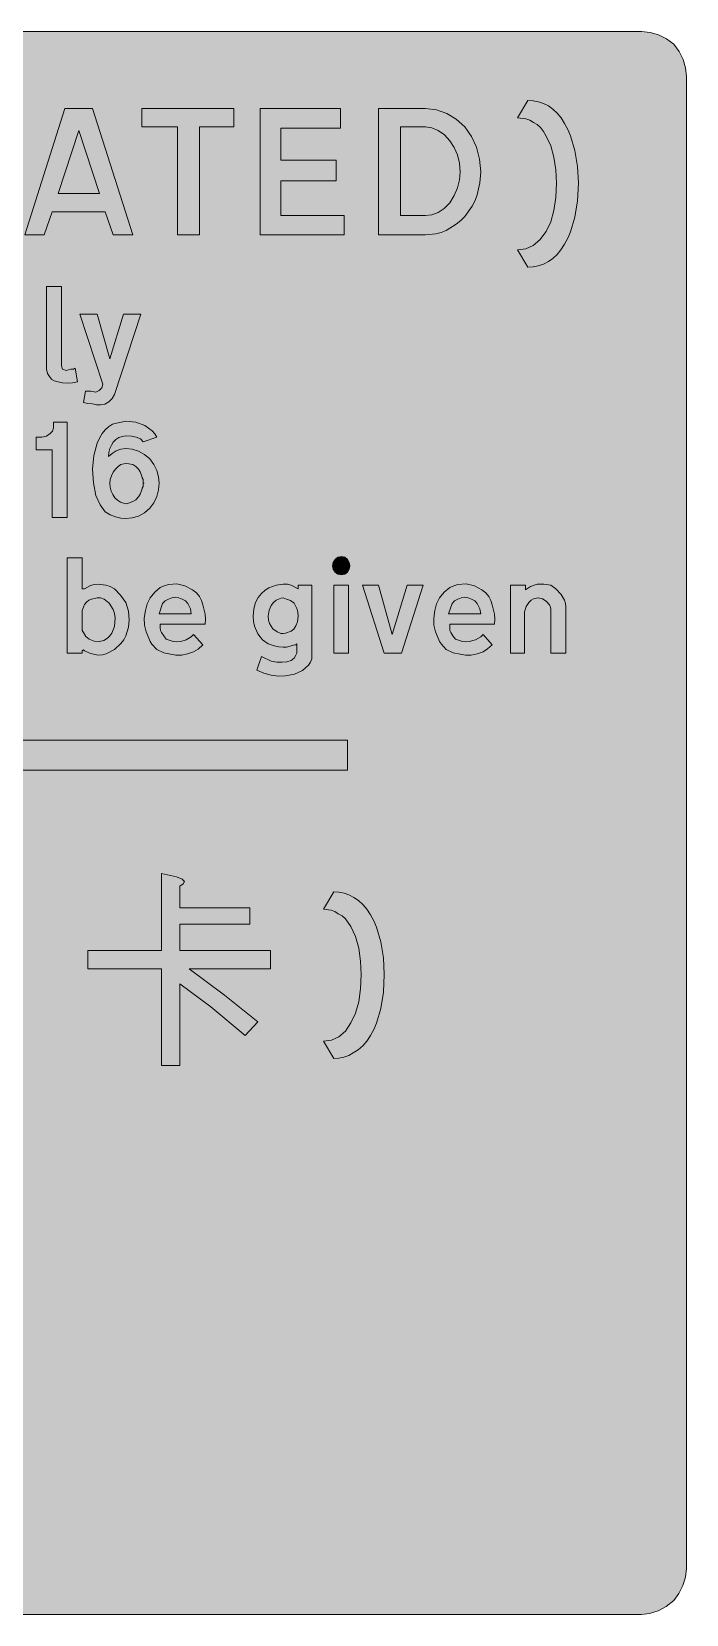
# Model space of a CAD drawing. Header units: metres. Extents: x 10 to 559, y 12 to 260.
# Drawn here: x 456.8 to 559.4, y 12.1 to 260.1 of the extents above; entities that cross this region are included whole.
import ezdxf

# ---------------------------------------------------------------- set-up
doc = ezdxf.new("R2010")
doc.units = ezdxf.units.M
for name, color, linetype, true_color in [('FILL_BLUE_0000FF', 7, 'Continuous', 0x0000ff), ('FILL_WHITE_FFFFFF', 7, 'Continuous', 0xffffff), ('STROKE_WHITE_FFFFFF', 7, 'Continuous', 0xffffff)]:
    doc.layers.add(name, color=color, linetype=linetype, true_color=true_color)

msp = doc.modelspace()

# ---------------------------------------------------------------- hatches: boundary and pattern name
at = {"layer": 'FILL_BLUE_0000FF', "true_color": 0x0000ff}
h = msp.add_hatch(color=7, dxfattribs=at)
h.dxf.hatch_style = 1
h.paths.add_polyline_path([(553.76, 259.97), (555.08, 259.58), (556.32, 258.96), (557.46, 258.12), (558.3, 256.98), (558.92, 255.74), (559.31, 254.42), (559.44, 253.08), (559.44, 19.26), (559.31, 17.91), (558.9, 16.56), (558.25, 15.32), (557.46, 14.22), (556.29, 13.28), (555.01, 12.6), (553.69, 12.2), (552.42, 12.06), (17.28, 12.06), (16.04, 12.19), (14.78, 12.6), (13.56, 13.28), (12.42, 14.22), (11.48, 15.36), (10.8, 16.61), (10.4, 17.92), (10.26, 19.26), (10.26, 253.08), (10.4, 254.34), (10.8, 255.6), (11.48, 256.93), (12.42, 258.12), (13.52, 259.04), (14.12, 259.36), (14.76, 259.56), (16.09, 259.97), (17.28, 260.1), (552.42, 260.1), (553.76, 259.97)])
at = {"layer": 'FILL_WHITE_FFFFFF', "true_color": 0xffffff}
h = msp.add_hatch(color=7, dxfattribs=at)
h.dxf.hatch_style = 1
h.paths.add_polyline_path([(539, 238.46), (538.69, 240.44), (538.19, 242.21), (537.48, 243.72), (537.04, 244.46), (536.56, 245.07), (536.04, 245.54), (535.5, 245.88), (534.93, 246.22), (534.31, 246.44), (532.98, 246.6), (534.6, 249.3), (535.46, 249.25), (536.28, 249.09), (537.07, 248.83), (537.82, 248.45), (538.52, 247.95), (539.18, 247.33), (539.8, 246.58), (540.36, 245.7), (540.87, 244.77), (541.3, 243.76), (541.98, 241.49), (542.38, 238.99), (542.52, 236.34), (542.38, 233.58), (541.98, 231.03), (541.3, 228.75), (540.87, 227.73), (540.36, 226.8), (539.79, 225.92), (539.17, 225.18), (538.51, 224.57), (537.84, 224.1), (537.03, 223.66), (536.22, 223.38), (535.41, 223.24), (534.6, 223.2), (532.98, 225.9), (534.27, 226.07), (535.43, 226.6), (536.5, 227.49), (537.48, 228.78), (538.19, 230.29), (538.69, 232.09), (539, 234.12), (539.1, 236.34), (539, 238.46)])
h = msp.add_hatch(color=7, dxfattribs=at)
h.dxf.hatch_style = 1
h.paths.add_polyline_path([(472.68, 228.24), (469.62, 228.24), (468.36, 231.84), (460.08, 231.84), (458.82, 228.24), (455.76, 228.24), (462.06, 248.04), (466.38, 248.04), (472.68, 228.24)])
h.paths.add_polyline_path([(460.98, 234.72), (467.46, 234.72), (464.22, 244.62), (460.98, 234.72)], flags=16)
h = msp.add_hatch(color=7, dxfattribs=at)
h.dxf.hatch_style = 1
h.paths.add_polyline_path([(488.52, 245.16), (483.12, 245.16), (483.12, 228.24), (479.7, 228.24), (479.7, 245.16), (474.12, 245.16), (474.12, 248.04), (488.52, 248.04), (488.52, 245.16)])
h = msp.add_hatch(color=7, dxfattribs=at)
h.dxf.hatch_style = 1
h.paths.add_polyline_path([(492.66, 248.04), (505.26, 248.04), (505.26, 244.98), (495.9, 244.98), (495.9, 239.94), (504.54, 239.94), (504.54, 236.7), (495.9, 236.7), (495.9, 231.3), (505.8, 231.3), (505.8, 228.24), (492.66, 228.24), (492.66, 248.04)])
h = msp.add_hatch(color=7, dxfattribs=at)
h.dxf.hatch_style = 1
h.paths.add_polyline_path([(521.91, 247.28), (523.39, 246.37), (524.7, 245.16), (525.78, 243.68), (526.57, 241.99), (527.05, 240.12), (527.22, 238.14), (527.08, 236.41), (526.68, 234.54), (526.35, 233.63), (525.89, 232.76), (524.7, 231.12), (524.1, 230.48), (523.39, 229.91), (521.82, 228.96), (521.01, 228.62), (520.2, 228.4), (518.58, 228.24), (511.2, 228.24), (511.2, 248.04), (518.58, 248.04), (520.3, 247.84), (521.91, 247.28)])
h.paths.add_polyline_path([(514.62, 231.3), (518.58, 231.3), (519.55, 231.41), (520.54, 231.75), (521.49, 232.36), (522.36, 233.28), (523.07, 234.42), (523.57, 235.64), (523.88, 236.9), (523.98, 238.14), (523.88, 239.48), (523.57, 240.77), (523.07, 241.96), (522.36, 243), (521.53, 243.95), (520.56, 244.62), (519.57, 245.03), (518.58, 245.16), (514.62, 245.16), (514.62, 231.3)], flags=16)
h = msp.add_hatch(color=7, dxfattribs=at)
h.dxf.hatch_style = 1
h.paths.add_polyline_path([(459.18, 220.14), (461.52, 220.14), (461.52, 207.72), (461.7, 207.18), (462.24, 207), (462.96, 207.18), (463.39, 207.2), (463.68, 207.36), (464.04, 205.2), (463.23, 205.04), (462.42, 205.02), (461.7, 205.04), (460.98, 205.2), (460.35, 205.36), (460.02, 205.58), (459.72, 205.92), (459.31, 206.55), (459.18, 207.18), (459.18, 220.14)])
h = msp.add_hatch(color=7, dxfattribs=at)
h.dxf.hatch_style = 1
h.paths.add_polyline_path([(468, 204.84), (464.4, 215.82), (467.1, 215.82), (469.08, 208.8), (471.24, 215.82), (473.94, 215.82), (469.8, 203.22), (469.44, 202.59), (468.92, 202.07), (468.31, 201.73), (467.64, 201.6), (467.01, 201.62), (466.38, 201.78), (465.66, 201.8), (464.94, 201.96), (465.3, 203.76), (466.11, 203.74), (466.92, 203.58), (467.44, 203.87), (467.82, 204.3), (468, 204.84)])
h = msp.add_hatch(color=7, dxfattribs=at)
h.dxf.hatch_style = 1
h.paths.add_polyline_path([(460.08, 183.96), (460.08, 194.58), (457.56, 194.58), (457.56, 196.56), (458.46, 196.56), (459.16, 196.7), (459.72, 197.1), (460.13, 197.48), (460.26, 198), (460.26, 198.9), (462.42, 198.9), (462.42, 183.96), (460.08, 183.96)])
h = msp.add_hatch(color=7, dxfattribs=at)
h.dxf.hatch_style = 1
h.paths.add_polyline_path([(469.98, 184.05), (469.17, 184.39), (468.36, 184.86), (467.57, 185.92), (466.92, 187.38), (466.51, 189.38), (466.38, 191.52), (466.57, 193.7), (467.1, 195.59), (467.47, 196.4), (467.9, 197.11), (468.38, 197.71), (468.9, 198.18), (469.53, 198.58), (470.16, 198.72), (471.6, 199.08), (473.17, 198.89), (474.57, 198.36), (475.7, 197.56), (476.13, 197.08), (476.46, 196.56), (474.3, 195.84), (473.89, 196.27), (473.22, 196.56), (472.48, 196.72), (471.6, 196.74), (471.02, 196.67), (470.49, 196.49), (470.03, 196.19), (469.64, 195.79), (469.33, 195.32), (469.09, 194.77), (468.95, 194.16), (468.9, 193.5), (469.47, 194), (470.11, 194.4), (470.82, 194.66), (471.6, 194.76), (472.57, 194.66), (473.56, 194.35), (474.51, 193.85), (475.38, 193.14), (475.98, 192.27), (476.44, 191.32), (476.72, 190.33), (476.82, 189.36), (476.72, 188.29), (476.44, 187.24), (475.98, 186.27), (475.38, 185.4), (474.51, 184.69), (473.56, 184.18), (472.57, 183.88), (471.6, 183.78), (470.79, 183.85), (469.98, 184.05)])
h.paths.add_polyline_path([(474.3, 189.54), (474.3, 189.72), (474.3, 189.9), (474.14, 190.17), (474.12, 190.44), (473.85, 191.11), (473.58, 191.52), (473.15, 191.96), (472.68, 192.24), (471.78, 192.42), (471.27, 192.38), (470.81, 192.24), (470.39, 191.96), (469.98, 191.52), (469.61, 191.06), (469.33, 190.51), (469.14, 189.93), (469.08, 189.36), (469.14, 188.7), (469.3, 188.09), (469.55, 187.54), (469.89, 187.06), (470.29, 186.67), (470.75, 186.37), (471.25, 186.19), (471.78, 186.12), (472.68, 186.46), (473.15, 186.75), (473.58, 187.2), (473.85, 187.6), (474.12, 188.28), (474.14, 188.55), (474.3, 188.82), (474.3, 189), (474.3, 189.18), (474.3, 189.36), (474.3, 189.54)], flags=16)
h = msp.add_hatch(color=7, dxfattribs=at)
h.dxf.hatch_style = 1
h.paths.add_polyline_path([(467.28, 173.52), (468.47, 173.36), (469.13, 173.14), (469.8, 172.8), (470.77, 171.79), (471.6, 170.64), (472, 169.29), (472.14, 167.94), (472, 166.75), (471.6, 165.42), (471.27, 164.78), (470.83, 164.21), (469.8, 163.26), (468.54, 162.61), (467.93, 162.42), (467.28, 162.36), (466.06, 162.65), (465.12, 163.08), (464.94, 163.22), (464.76, 163.08), (464.76, 162.97), (464.76, 162.9), (464.76, 162.72), (462.42, 162.72), (462.42, 177.66), (464.76, 177.66), (464.76, 172.98), (464.76, 172.87), (464.76, 172.8), (464.94, 172.8), (465.05, 172.8), (465.12, 172.8), (466.06, 173.3), (466.64, 173.46), (467.28, 173.52)])
h.paths.add_polyline_path([(468.72, 165.06), (469.09, 165.39), (469.39, 165.83), (469.8, 166.86), (469.91, 168.21), (469.83, 168.89), (469.62, 169.56), (468.97, 170.51), (468.18, 171.18), (467.64, 171.36), (467.12, 171.38), (466.2, 171.18), (465.8, 170.98), (465.43, 170.69), (465.14, 170.32), (464.94, 169.92), (464.78, 169.38), (464.76, 168.84), (464.76, 167.04), (464.76, 166.5), (464.78, 166.23), (464.94, 165.96), (465.32, 165.29), (465.84, 164.88), (466.65, 164.57), (467.46, 164.52), (468.16, 164.66), (468.72, 165.06)], flags=16)
h = msp.add_hatch(color=7, dxfattribs=at)
h.dxf.hatch_style = 1
h.paths.add_polyline_path([(506.6, 175.87), (506.34, 175.41), (505.94, 175.08), (505.44, 174.96), (504.84, 175.08), (504.38, 175.41), (504.1, 175.87), (504, 176.4), (504.1, 176.93), (504.38, 177.39), (504.84, 177.72), (505.44, 177.84), (505.94, 177.72), (506.34, 177.39), (506.6, 176.93), (506.7, 176.4), (506.6, 175.87)])
h = msp.add_hatch(color=7, dxfattribs=at)
h.dxf.hatch_style = 1
h.paths.add_polyline_path([(476.46, 163.26), (475.69, 164.09), (475.4, 164.55), (475.2, 165.06), (474.76, 166.04), (474.52, 167.08), (474.49, 168.2), (474.66, 169.38), (474.92, 170.42), (475.42, 171.38), (476.13, 172.24), (477, 172.98), (477.62, 173.27), (478.27, 173.46), (479.59, 173.54), (480.87, 173.26), (482.04, 172.62), (482.65, 172.15), (483.12, 171.58), (483.46, 170.95), (483.66, 170.28), (484.04, 168.82), (484.09, 168.03), (484.02, 167.22), (477, 167.22), (477, 167.04), (477, 166.86), (477, 166.68), (477.02, 166.25), (477.18, 165.96), (477.9, 164.88), (479, 164.5), (479.6, 164.45), (480.24, 164.52), (481.05, 164.81), (481.86, 165.24), (482.22, 165.6), (483.66, 163.98), (482.94, 163.3), (482.22, 162.9), (481.28, 162.57), (480.35, 162.38), (479.46, 162.37), (478.62, 162.54), (477.54, 162.76), (476.46, 163.26)])
h.paths.add_polyline_path([(481.72, 169.65), (481.32, 170.46), (480.94, 170.89), (480.42, 171.18), (479.88, 171.38), (479.34, 171.45), (478.8, 171.38), (478.26, 171.18), (477.74, 170.89), (477.36, 170.46), (476.82, 168.84), (481.86, 168.84), (481.72, 169.65)], flags=16)
h = msp.add_hatch(color=7, dxfattribs=at)
h.dxf.hatch_style = 1
h.paths.add_polyline_path([(493.92, 164.16), (493.02, 164.81), (492.28, 165.71), (491.77, 166.92), (491.63, 167.65), (491.58, 168.48), (491.68, 169.66), (491.94, 170.63), (492.34, 171.43), (492.84, 172.06), (493.41, 172.55), (494.01, 172.91), (495.18, 173.34), (496.26, 173.52), (496.96, 173.5), (497.52, 173.34), (498.6, 172.8), (498.6, 173.34), (500.76, 173.34), (500.76, 161.82), (500.56, 161.3), (500.24, 160.82), (499.3, 160), (498.05, 159.42), (496.62, 159.12), (495.51, 159.08), (494.37, 159.23), (493.23, 159.55), (492.12, 160.02), (492.84, 162.18), (494.39, 161.46), (495.24, 161.27), (496.08, 161.28), (496.85, 161.35), (497.5, 161.55), (497.98, 161.89), (498.24, 162.36), (498.42, 162.72), (498.42, 162.9), (498.42, 163.8), (498.42, 163.98), (498.42, 164.16), (498.31, 164), (498.06, 163.98), (496.8, 163.62), (496.26, 163.62), (495.56, 163.69), (494.82, 163.85), (493.92, 164.16)])
h.paths.add_polyline_path([(495.18, 171), (494.76, 170.66), (494.35, 170.15), (494.04, 169.43), (493.92, 168.48), (493.98, 167.85), (494.13, 167.32), (494.64, 166.52), (495.29, 166.02), (495.9, 165.78), (496.26, 165.78), (496.62, 165.83), (497.52, 166.14), (497.92, 166.48), (498.26, 166.97), (498.51, 167.63), (498.6, 168.48), (498.55, 169.16), (498.42, 169.71), (497.97, 170.51), (497.38, 170.96), (496.8, 171.18), (496.26, 171.36), (495.92, 171.32), (495.18, 171)], flags=16)
h = msp.add_hatch(color=7, dxfattribs=at)
h.dxf.hatch_style = 1
h.paths.add_polyline_path([(506.52, 173.34), (506.52, 162.72), (504.18, 162.72), (504.18, 173.34), (506.52, 173.34)])
h = msp.add_hatch(color=7, dxfattribs=at)
h.dxf.hatch_style = 1
h.paths.add_polyline_path([(518.22, 173.34), (514.8, 162.72), (512.1, 162.72), (508.68, 173.34), (511.2, 173.34), (513.36, 165.6), (515.7, 173.34), (518.22, 173.34)])
h = msp.add_hatch(color=7, dxfattribs=at)
h.dxf.hatch_style = 1
h.paths.add_polyline_path([(521.82, 163.26), (521.05, 164.09), (520.76, 164.55), (520.56, 165.06), (520.12, 166.04), (519.88, 167.08), (519.85, 168.2), (520.02, 169.38), (520.28, 170.42), (520.78, 171.38), (521.49, 172.24), (522.36, 172.98), (522.98, 173.27), (523.63, 173.46), (524.95, 173.54), (526.23, 173.26), (527.4, 172.62), (528.01, 172.15), (528.48, 171.58), (528.82, 170.95), (529.02, 170.28), (529.4, 168.82), (529.45, 168.03), (529.38, 167.22), (522.36, 167.22), (522.36, 167.04), (522.36, 166.86), (522.36, 166.68), (522.38, 166.25), (522.54, 165.96), (522.83, 165.42), (523.26, 164.88), (524.34, 164.5), (524.88, 164.45), (525.42, 164.52), (526.39, 164.81), (527.22, 165.24), (527.58, 165.6), (529.02, 163.98), (528.3, 163.37), (527.58, 162.9), (526.64, 162.57), (525.71, 162.38), (524.82, 162.37), (523.98, 162.54), (522.9, 162.76), (521.82, 163.26)])
h.paths.add_polyline_path([(527.08, 169.65), (526.68, 170.46), (526.3, 170.89), (525.78, 171.18), (525.24, 171.38), (524.7, 171.45), (524.16, 171.38), (523.62, 171.18), (523.1, 170.89), (522.72, 170.46), (522.18, 168.84), (527.22, 168.84), (527.08, 169.65)], flags=16)
h = msp.add_hatch(color=7, dxfattribs=at)
h.dxf.hatch_style = 1
h.paths.add_polyline_path([(535.5, 171.2), (535.11, 170.98), (534.78, 170.64), (534.35, 169.99), (534.06, 169.2), (534.06, 162.72), (531.9, 162.72), (531.9, 173.34), (534.24, 173.34), (534.24, 172.62), (535.01, 173.14), (536.04, 173.52), (537.12, 173.5), (538.2, 173.34), (539.01, 172.76), (539.82, 171.9), (540.32, 170.98), (540.48, 170.46), (540.54, 169.92), (540.54, 162.72), (538.2, 162.72), (538.2, 169.56), (538.14, 169.93), (537.98, 170.26), (537.48, 170.82), (536.92, 171.23), (536.22, 171.36), (535.5, 171.2)])
h = msp.add_hatch(color=7, dxfattribs=at)
h.dxf.hatch_style = 1
h.paths.add_polyline_path([(77.58, 139.68), (70.56, 139.68), (63.36, 146.7), (70.56, 153.9), (77.58, 153.9), (72.9, 149.04), (506.34, 149.04), (506.34, 144.36), (72.9, 144.36), (77.58, 139.68)])
h = msp.add_hatch(color=7, dxfattribs=at)
h.dxf.hatch_style = 1
h.paths.add_polyline_path([(477.18, 98.1), (477.18, 113.22), (465.66, 113.22), (465.66, 116.1), (477.18, 116.1), (477.18, 128.16), (479.52, 127.62), (480.42, 127.26), (480.78, 126.9), (480.6, 126.54), (480.06, 126.18), (480.06, 122.76), (491.04, 122.76), (491.04, 120.24), (480.06, 120.24), (480.06, 116.1), (494.28, 116.1), (494.28, 113.22), (481.5, 113.22), (487.08, 109.08), (492.3, 104.94), (490.32, 102.78), (484.92, 107.28), (480.06, 110.88), (480.06, 98.1), (477.18, 98.1)])
h = msp.add_hatch(color=7, dxfattribs=at)
h.dxf.hatch_style = 1
h.paths.add_polyline_path([(508.4, 114.44), (508.09, 116.44), (507.59, 118.27), (506.88, 119.88), (506.02, 121.07), (505.51, 121.53), (504.9, 121.86), (504.36, 122.2), (503.8, 122.42), (502.56, 122.58), (504.18, 125.28), (504.99, 125.23), (505.79, 125.07), (506.57, 124.81), (507.33, 124.43), (508.05, 123.93), (508.74, 123.31), (509.37, 122.56), (509.94, 121.68), (510.45, 120.75), (510.88, 119.74), (511.56, 117.47), (511.96, 114.97), (512.1, 112.32), (511.96, 109.56), (511.56, 107.01), (510.88, 104.73), (510.45, 103.71), (509.94, 102.78), (509.37, 101.9), (508.72, 101.16), (508.02, 100.55), (507.24, 100.08), (506.53, 99.64), (505.78, 99.36), (504.99, 99.22), (504.18, 99.18), (502.56, 101.88), (503.84, 102.05), (504.99, 102.58), (506, 103.47), (506.88, 104.76), (507.59, 106.27), (508.09, 108.07), (508.4, 110.1), (508.5, 112.32), (508.4, 114.44)])

# ---------------------------------------------------------------- linework, layer by layer
at = {"layer": 'FILL_BLUE_0000FF', "lineweight": 0, "true_color": 0x0000ff}
msp.add_lwpolyline([(17.28, 260.1), (552.42, 260.1), (553.76, 259.97), (555.08, 259.58), (556.32, 258.96), (557.46, 258.12), (558.3, 256.98), (558.92, 255.74), (559.31, 254.42), (559.44, 253.08), (559.44, 19.26), (559.31, 17.91), (558.9, 16.56), (558.25, 15.32), (557.46, 14.22), (556.29, 13.28), (555.01, 12.6), (553.69, 12.2), (552.42, 12.06), (17.28, 12.06)], dxfattribs=at)
at = {"layer": 'FILL_WHITE_FFFFFF', "lineweight": 0, "true_color": 0xffffff}
for points in [[(539, 238.46), (538.69, 240.44), (538.19, 242.21), (537.48, 243.72), (537.04, 244.46), (536.56, 245.07), (536.04, 245.54), (535.5, 245.88), (534.93, 246.22), (534.31, 246.44), (532.98, 246.6), (534.6, 249.3), (535.46, 249.25), (536.28, 249.09), (537.07, 248.83), (537.82, 248.45), (538.52, 247.95), (539.18, 247.33), (539.8, 246.58), (540.36, 245.7), (540.87, 244.77), (541.3, 243.76), (541.98, 241.49), (542.38, 238.99), (542.52, 236.34), (542.38, 233.58), (541.98, 231.03), (541.3, 228.75), (540.87, 227.73), (540.36, 226.8), (539.79, 225.92), (539.17, 225.18), (538.51, 224.57), (537.84, 224.1), (537.03, 223.66), (536.22, 223.38), (535.41, 223.24), (534.6, 223.2), (532.98, 225.9), (534.27, 226.07), (535.43, 226.6), (536.5, 227.49), (537.48, 228.78), (538.19, 230.29), (538.69, 232.09), (539, 234.12), (539.1, 236.34)], [(472.68, 228.24), (469.62, 228.24), (468.36, 231.84), (460.08, 231.84), (458.82, 228.24), (455.76, 228.24), (462.06, 248.04), (466.38, 248.04)], [(488.52, 245.16), (483.12, 245.16), (483.12, 228.24), (479.7, 228.24), (479.7, 245.16), (474.12, 245.16), (474.12, 248.04), (488.52, 248.04)], [(492.66, 248.04), (505.26, 248.04), (505.26, 244.98), (495.9, 244.98), (495.9, 239.94), (504.54, 239.94), (504.54, 236.7), (495.9, 236.7), (495.9, 231.3), (505.8, 231.3), (505.8, 228.24), (492.66, 228.24)], [(521.91, 247.28), (523.39, 246.37), (524.7, 245.16), (525.78, 243.68), (526.57, 241.99), (527.05, 240.12), (527.22, 238.14), (527.08, 236.41), (526.68, 234.54), (526.35, 233.63), (525.89, 232.76), (524.7, 231.12), (524.1, 230.48), (523.39, 229.91), (521.82, 228.96), (521.01, 228.62), (520.2, 228.4), (518.58, 228.24), (511.2, 228.24), (511.2, 248.04), (518.58, 248.04), (520.3, 247.84)], [(460.98, 234.72), (467.46, 234.72), (464.22, 244.62)], [(514.62, 231.3), (518.58, 231.3), (519.55, 231.41), (520.54, 231.75), (521.49, 232.36), (522.36, 233.28), (523.07, 234.42), (523.57, 235.64), (523.88, 236.9), (523.98, 238.14), (523.88, 239.48), (523.57, 240.77), (523.07, 241.96), (522.36, 243), (521.53, 243.95), (520.56, 244.62), (519.57, 245.03), (518.58, 245.16), (514.62, 245.16)], [(459.18, 220.14), (461.52, 220.14), (461.52, 207.72), (461.7, 207.18), (462.24, 207), (462.96, 207.18), (463.39, 207.2), (463.68, 207.36), (464.04, 205.2), (463.23, 205.04), (462.42, 205.02), (461.7, 205.04), (460.98, 205.2), (460.35, 205.36), (460.02, 205.58), (459.72, 205.92), (459.31, 206.55), (459.18, 207.18)], [(468, 204.84), (464.4, 215.82), (467.1, 215.82), (469.08, 208.8), (471.24, 215.82), (473.94, 215.82), (469.8, 203.22), (469.44, 202.59), (468.92, 202.07), (468.31, 201.73), (467.64, 201.6), (467.01, 201.62), (466.38, 201.78), (465.66, 201.8), (464.94, 201.96), (465.3, 203.76), (466.11, 203.74), (466.92, 203.58), (467.44, 203.87), (467.82, 204.3)], [(460.08, 183.96), (460.08, 194.58), (457.56, 194.58), (457.56, 196.56), (458.46, 196.56), (459.16, 196.7), (459.72, 197.1), (460.13, 197.48), (460.26, 198), (460.26, 198.9), (462.42, 198.9), (462.42, 183.96)], [(469.98, 184.05), (469.17, 184.39), (468.36, 184.86), (467.57, 185.92), (466.92, 187.38), (466.51, 189.38), (466.38, 191.52), (466.57, 193.7), (467.1, 195.59), (467.47, 196.4), (467.9, 197.11), (468.38, 197.71), (468.9, 198.18), (469.53, 198.58), (470.16, 198.72), (471.6, 199.08), (473.17, 198.89), (474.57, 198.36), (475.7, 197.56), (476.13, 197.08), (476.46, 196.56), (474.3, 195.84), (473.89, 196.27), (473.22, 196.56), (472.48, 196.72), (471.6, 196.74), (471.02, 196.67), (470.49, 196.49), (470.03, 196.19), (469.64, 195.79), (469.33, 195.32), (469.09, 194.77), (468.95, 194.16), (468.9, 193.5), (469.47, 194), (470.11, 194.4), (470.82, 194.66), (471.6, 194.76), (472.57, 194.66), (473.56, 194.35), (474.51, 193.85), (475.38, 193.14), (475.98, 192.27), (476.44, 191.32), (476.72, 190.33), (476.82, 189.36), (476.72, 188.29), (476.44, 187.24), (475.98, 186.27), (475.38, 185.4), (474.51, 184.69), (473.56, 184.18), (472.57, 183.88), (471.6, 183.78), (470.79, 183.85)], [(474.3, 189.54), (474.3, 189.72), (474.3, 189.9), (474.14, 190.17), (474.12, 190.44), (473.85, 191.11), (473.58, 191.52), (473.15, 191.96), (472.68, 192.24), (471.78, 192.42), (471.27, 192.38), (470.81, 192.24), (470.39, 191.96), (469.98, 191.52), (469.61, 191.06), (469.33, 190.51), (469.14, 189.93), (469.08, 189.36), (469.14, 188.7), (469.3, 188.09), (469.55, 187.54), (469.89, 187.06), (470.29, 186.67), (470.75, 186.37), (471.25, 186.19), (471.78, 186.12), (472.68, 186.46), (473.15, 186.75), (473.58, 187.2), (473.85, 187.6), (474.12, 188.28), (474.14, 188.55), (474.3, 188.82), (474.3, 189), (474.3, 189.18), (474.3, 189.36)], [(467.28, 173.52), (468.47, 173.36), (469.13, 173.14), (469.8, 172.8), (470.77, 171.79), (471.6, 170.64), (472, 169.29), (472.14, 167.94), (472, 166.75), (471.6, 165.42), (471.27, 164.78), (470.83, 164.21), (469.8, 163.26), (468.54, 162.61), (467.93, 162.42), (467.28, 162.36), (466.06, 162.65), (465.12, 163.08), (464.94, 163.22), (464.76, 163.08), (464.76, 162.97), (464.76, 162.9), (464.76, 162.72), (462.42, 162.72), (462.42, 177.66), (464.76, 177.66), (464.76, 172.98), (464.76, 172.87), (464.76, 172.8), (464.94, 172.8), (465.05, 172.8), (465.12, 172.8), (466.06, 173.3), (466.64, 173.46)], [(506.6, 175.87), (506.34, 175.41), (505.94, 175.08), (505.44, 174.96), (504.84, 175.08), (504.38, 175.41), (504.1, 175.87), (504, 176.4), (504.1, 176.93), (504.38, 177.39), (504.84, 177.72), (505.44, 177.84), (505.94, 177.72), (506.34, 177.39), (506.6, 176.93), (506.7, 176.4)], [(468.72, 165.06), (469.09, 165.39), (469.39, 165.83), (469.8, 166.86), (469.91, 168.21), (469.83, 168.89), (469.62, 169.56), (468.97, 170.51), (468.18, 171.18), (467.64, 171.36), (467.12, 171.38), (466.2, 171.18), (465.8, 170.98), (465.43, 170.69), (465.14, 170.32), (464.94, 169.92), (464.78, 169.38), (464.76, 168.84), (464.76, 167.04), (464.76, 166.5), (464.78, 166.23), (464.94, 165.96), (465.32, 165.29), (465.84, 164.88), (466.65, 164.57), (467.46, 164.52), (468.16, 164.66)], [(476.46, 163.26), (475.69, 164.09), (475.4, 164.55), (475.2, 165.06), (474.76, 166.04), (474.52, 167.08), (474.49, 168.2), (474.66, 169.38), (474.92, 170.42), (475.42, 171.38), (476.13, 172.24), (477, 172.98), (477.62, 173.27), (478.27, 173.46), (479.59, 173.54), (480.87, 173.26), (482.04, 172.62), (482.65, 172.15), (483.12, 171.58), (483.46, 170.95), (483.66, 170.28), (484.04, 168.82), (484.09, 168.03), (484.02, 167.22), (477, 167.22), (477, 167.04), (477, 166.86), (477, 166.68), (477.02, 166.25), (477.18, 165.96), (477.9, 164.88), (479, 164.5), (479.6, 164.45), (480.24, 164.52), (481.05, 164.81), (481.86, 165.24), (482.22, 165.6), (483.66, 163.98), (482.94, 163.3), (482.22, 162.9), (481.28, 162.57), (480.35, 162.38), (479.46, 162.37), (478.62, 162.54), (477.54, 162.76)], [(481.72, 169.65), (481.32, 170.46), (480.94, 170.89), (480.42, 171.18), (479.88, 171.38), (479.34, 171.45), (478.8, 171.38), (478.26, 171.18), (477.74, 170.89), (477.36, 170.46), (476.82, 168.84), (481.86, 168.84)], [(493.92, 164.16), (493.02, 164.81), (492.28, 165.71), (491.77, 166.92), (491.63, 167.65), (491.58, 168.48), (491.68, 169.66), (491.94, 170.63), (492.34, 171.43), (492.84, 172.06), (493.41, 172.55), (494.01, 172.91), (495.18, 173.34), (496.26, 173.52), (496.96, 173.5), (497.52, 173.34), (498.6, 172.8), (498.6, 173.34), (500.76, 173.34), (500.76, 161.82), (500.56, 161.3), (500.24, 160.82), (499.3, 160), (498.05, 159.42), (496.62, 159.12), (495.51, 159.08), (494.37, 159.23), (493.23, 159.55), (492.12, 160.02), (492.84, 162.18), (494.39, 161.46), (495.24, 161.27), (496.08, 161.28), (496.85, 161.35), (497.5, 161.55), (497.98, 161.89), (498.24, 162.36), (498.42, 162.72), (498.42, 162.9), (498.42, 163.8), (498.42, 163.98), (498.42, 164.16), (498.31, 164), (498.06, 163.98), (496.8, 163.62), (496.26, 163.62), (495.56, 163.69), (494.82, 163.85)], [(495.18, 171), (494.76, 170.66), (494.35, 170.15), (494.04, 169.43), (493.92, 168.48), (493.98, 167.85), (494.13, 167.32), (494.64, 166.52), (495.29, 166.02), (495.9, 165.78), (496.26, 165.78), (496.62, 165.83), (497.52, 166.14), (497.92, 166.48), (498.26, 166.97), (498.51, 167.63), (498.6, 168.48), (498.55, 169.16), (498.42, 169.71), (497.97, 170.51), (497.38, 170.96), (496.8, 171.18), (496.26, 171.36), (495.92, 171.32)], [(506.52, 173.34), (506.52, 162.72), (504.18, 162.72), (504.18, 173.34)], [(518.22, 173.34), (514.8, 162.72), (512.1, 162.72), (508.68, 173.34), (511.2, 173.34), (513.36, 165.6), (515.7, 173.34)], [(521.82, 163.26), (521.05, 164.09), (520.76, 164.55), (520.56, 165.06), (520.12, 166.04), (519.88, 167.08), (519.85, 168.2), (520.02, 169.38), (520.28, 170.42), (520.78, 171.38), (521.49, 172.24), (522.36, 172.98), (522.98, 173.27), (523.63, 173.46), (524.95, 173.54), (526.23, 173.26), (527.4, 172.62), (528.01, 172.15), (528.48, 171.58), (528.82, 170.95), (529.02, 170.28), (529.4, 168.82), (529.45, 168.03), (529.38, 167.22), (522.36, 167.22), (522.36, 167.04), (522.36, 166.86), (522.36, 166.68), (522.38, 166.25), (522.54, 165.96), (522.83, 165.42), (523.26, 164.88), (524.34, 164.5), (524.88, 164.45), (525.42, 164.52), (526.39, 164.81), (527.22, 165.24), (527.58, 165.6), (529.02, 163.98), (528.3, 163.37), (527.58, 162.9), (526.64, 162.57), (525.71, 162.38), (524.82, 162.37), (523.98, 162.54), (522.9, 162.76)], [(527.08, 169.65), (526.68, 170.46), (526.3, 170.89), (525.78, 171.18), (525.24, 171.38), (524.7, 171.45), (524.16, 171.38), (523.62, 171.18), (523.1, 170.89), (522.72, 170.46), (522.18, 168.84), (527.22, 168.84)], [(535.5, 171.2), (535.11, 170.98), (534.78, 170.64), (534.35, 169.99), (534.06, 169.2), (534.06, 162.72), (531.9, 162.72), (531.9, 173.34), (534.24, 173.34), (534.24, 172.62), (535.01, 173.14), (536.04, 173.52), (537.12, 173.5), (538.2, 173.34), (539.01, 172.76), (539.82, 171.9), (540.32, 170.98), (540.48, 170.46), (540.54, 169.92), (540.54, 162.72), (538.2, 162.72), (538.2, 169.56), (538.14, 169.93), (537.98, 170.26), (537.48, 170.82), (536.92, 171.23), (536.22, 171.36)], [(77.58, 139.68), (70.56, 139.68), (63.36, 146.7), (70.56, 153.9), (77.58, 153.9), (72.9, 149.04), (506.34, 149.04), (506.34, 144.36), (72.9, 144.36)], [(477.18, 98.1), (477.18, 113.22), (465.66, 113.22), (465.66, 116.1), (477.18, 116.1), (477.18, 128.16), (479.52, 127.62), (480.42, 127.26), (480.78, 126.9), (480.6, 126.54), (480.06, 126.18), (480.06, 122.76), (491.04, 122.76), (491.04, 120.24), (480.06, 120.24), (480.06, 116.1), (494.28, 116.1), (494.28, 113.22), (481.5, 113.22), (487.08, 109.08), (492.3, 104.94), (490.32, 102.78), (484.92, 107.28), (480.06, 110.88), (480.06, 98.1)], [(508.4, 114.44), (508.09, 116.44), (507.59, 118.27), (506.88, 119.88), (506.02, 121.07), (505.51, 121.53), (504.9, 121.86), (504.36, 122.2), (503.8, 122.42), (502.56, 122.58), (504.18, 125.28), (504.99, 125.23), (505.79, 125.07), (506.57, 124.81), (507.33, 124.43), (508.05, 123.93), (508.74, 123.31), (509.37, 122.56), (509.94, 121.68), (510.45, 120.75), (510.88, 119.74), (511.56, 117.47), (511.96, 114.97), (512.1, 112.32), (511.96, 109.56), (511.56, 107.01), (510.88, 104.73), (510.45, 103.71), (509.94, 102.78), (509.37, 101.9), (508.72, 101.16), (508.02, 100.55), (507.24, 100.08), (506.53, 99.64), (505.78, 99.36), (504.99, 99.22), (504.18, 99.18), (502.56, 101.88), (503.84, 102.05), (504.99, 102.58), (506, 103.47), (506.88, 104.76), (507.59, 106.27), (508.09, 108.07), (508.4, 110.1), (508.5, 112.32)]]:
    msp.add_lwpolyline(points, close=True, dxfattribs=at)
at = {"layer": 'STROKE_WHITE_FFFFFF', "lineweight": 0, "true_color": 0xffffff}
msp.add_lwpolyline([(474.3, 189.36), (474.48, 189.36)], dxfattribs=at)
msp.add_lwpolyline([(474.3, 189.36), (474.48, 189.36)], dxfattribs=at)
msp.add_lwpolyline([(474.3, 189.36), (474.48, 189.36)], dxfattribs=at)
msp.add_lwpolyline([(474.3, 189.36), (474.48, 189.36)], dxfattribs=at)
msp.add_lwpolyline([(474.3, 189.36), (474.48, 189.36)], dxfattribs=at)
msp.add_lwpolyline([(474.3, 189.36), (474.48, 189.36)], dxfattribs=at)

doc.saveas('drawing.dxf')
